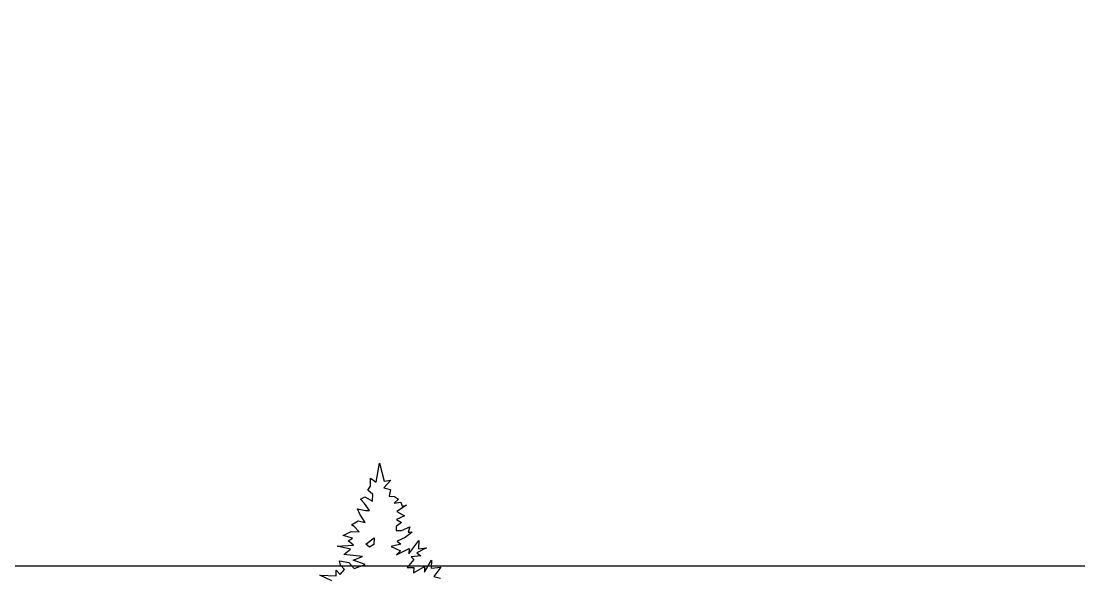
# Model space of a CAD drawing. Header units: inches. Extents: x -11 to 128, y 7 to 56.
# Drawn here: x 19.411 to 20.344, y 24.109 to 24.599 of the extents above; entities that cross this region are included whole.
import ezdxf

# ---------------------------------------------------------------- set-up
doc = ezdxf.new("R2010")
doc.units = ezdxf.units.IN
doc.header["$MEASUREMENT"] = 0
doc.layers.add('CAY', color=94, linetype='Continuous')
picture_1 = doc.add_image_def('image1.jpg', size_in_pixel=(1680, 1093))

# ---------------------------------------------------------------- blocks, each defined once
blk = doc.blocks.new('A$C76451831')
at = {"layer": 'CAY'}
for p, q in [((2471.8, 2031.9), (2478.5, 2069.3)), ((2478.5, 2069.3), (2487.7, 2034.1)), ((2460.6, 2024.6), (2461.2, 2040.4)), ((2461.2, 2040.4), (2471.8, 2031.9)), ((2500.9, 2036.3), (2487.3, 2020.9)), ((2487.7, 2034.1), (2500.9, 2036.3)), ((2455.4, 2016.6), (2460.6, 2024.6)), ((2465.5, 2008.1), (2455.4, 2016.6)), ((2487.3, 2020.9), (2500.3, 2017.8)), ((2500.3, 2017.8), (2497.6, 2004.7)), ((2441.2, 1998.5), (2449.5, 2003.7)), ((2449, 1990.1), (2441.2, 1998.5)), ((2449.5, 2003.7), (2465, 1995)), ((2465, 1995), (2465.5, 2008.1)), ((2497.6, 2004.7), (2508, 2004.3)), ((2515.9, 1998.6), (2507.5, 1990.8)), ((2508, 2004.3), (2515.9, 1998.6)), ((2435.1, 1980.1), (2451.3, 1976.8)), ((2440.1, 1969.1), (2435.1, 1980.1)), ((2459, 1976.6), (2449, 1990.1)), ((2451.3, 1976.8), (2459, 1976.6)), ((2507.5, 1990.8), (2520.7, 1993)), ((2531.4, 1987.2), (2512.4, 1974.7)), ((2512.4, 1974.7), (2527.9, 1966)), ((2520.7, 1993), (2523.1, 1984.8)), ((2523.1, 1984.8), (2531.4, 1987.2)), ((2423.5, 1948.4), (2437, 1956)), ((2437, 1956), (2450.4, 1952.9)), ((2450.4, 1952.9), (2440.1, 1969.1)), ((2522, 1953.1), (2511.3, 1945.3)), ((2527.9, 1966), (2511.8, 1958.9)), ((2511.8, 1958.9), (2522, 1953.1)), ((2407, 1927.6), (2423.1, 1935.2)), ((2423.1, 1935.2), (2438.9, 1934.7)), ((2428.9, 1945.4), (2423.5, 1948.4)), ((2438.9, 1934.7), (2428.9, 1945.4)), ((2511.3, 1945.3), (2511.1, 1937.6)), ((2511.1, 1937.6), (2521.5, 1937.2)), ((2521.5, 1937.2), (2538.1, 1944.4)), ((2542.7, 1933.8), (2529.2, 1923.4)), ((2538.1, 1944.4), (2535, 1934)), ((2535, 1934), (2542.7, 1933.8)), ((2425.3, 1922), (2407, 1927.6)), ((2417, 1916.8), (2425.3, 1922)), ((2427.6, 1908.3), (2417, 1916.8)), ((2520.6, 1910.5), (2501.8, 1905.7)), ((2529.2, 1923.4), (2513.1, 1916.2)), ((2513.1, 1916.2), (2520.6, 1910.5)), ((2536.2, 1891.4), (2555.7, 1917.4)), ((2555.7, 1917.4), (2555.1, 1901.1)), ((2395.4, 1906.7), (2427.6, 1908.3)), ((2421.9, 1900.8), (2395.4, 1906.7)), ((2408.4, 1890.4), (2421.9, 1900.8)), ((2445.4, 1886.4), (2408.4, 1890.4)), ((2501.8, 1905.7), (2520.1, 1897.4)), ((2512.1, 1889.5), (2536.6, 1901.8)), ((2520.1, 1897.4), (2512.1, 1889.5)), ((2536.6, 1901.8), (2536.2, 1891.4)), ((2571.1, 1903.3), (2552.1, 1893.5)), ((2552.1, 1893.5), (2559.6, 1887.8)), ((2555.1, 1901.1), (2571.1, 1903.3)), ((2402.2, 1869.3), (2399.8, 1877.6)), ((2399.8, 1877.6), (2418.2, 1874.2)), ((2409.6, 1860.9), (2402.2, 1869.3)), ((2418.2, 1874.2), (2428.7, 1862.9)), ((2426.6, 1879.3), (2445.4, 1886.4)), ((2450.3, 1870.4), (2426.6, 1879.3)), ((2428.7, 1862.9), (2450.3, 1870.4)), ((2546.2, 1880.1), (2532.6, 1864.8)), ((2559.6, 1887.8), (2541, 1885.8)), ((2541, 1885.8), (2546.2, 1880.1)), ((2566.7, 1855.4), (2580.6, 1878.9)), ((2580.6, 1878.9), (2580.1, 1863.1)), ((2361.6, 1849.4), (2393.3, 1848.3)), ((2385.3, 1838.2), (2361.6, 1849.4)), ((2393.3, 1848.3), (2393.7, 1859.2)), ((2393.7, 1859.2), (2401.6, 1850.7)), ((2401.6, 1850.7), (2409.6, 1860.9)), ((2532.6, 1864.8), (2545.7, 1864.3)), ((2545.3, 1853.9), (2567, 1866.3)), ((2545.7, 1864.3), (2545.3, 1853.9)), ((2567, 1866.3), (2566.7, 1855.4)), ((2580.1, 1863.1), (2599.2, 1865.2)), ((2599.2, 1865.2), (2585, 1847.1)), ((2585, 1847.1), (2598.4, 1843.9))]:
    blk.add_line(p, q, dxfattribs=at)
blk.add_lwpolyline([(2451.7, 1910.2), (2468, 1922.8), (2467.5, 1909.6), (2459.2, 1904.5)], close=True, dxfattribs=at)

msp = doc.modelspace()

# ---------------------------------------------------------------- linework, layer by layer
msp.add_line((11.56044, 24.11828), (31.63044, 24.11828))

# ---------------------------------------------------------------- block references
at = {"layer": 'CAY', "xscale": 0.0004489089019145984, "yscale": 0.0004489089019145984, "zscale": 0.0004489089019145984}
msp.add_blockref('A$C76451831', (18.61455, 23.27991), dxfattribs=at)

# ---------------------------------------------------------------- pictures from other files: only their frames are drawn
image = msp.add_image(picture_1, insert=(12.49661, 7.37723), size_in_units=(74.4025, 48.40591))
image.dxf.flags = 6

doc.saveas('drawing.dxf')
